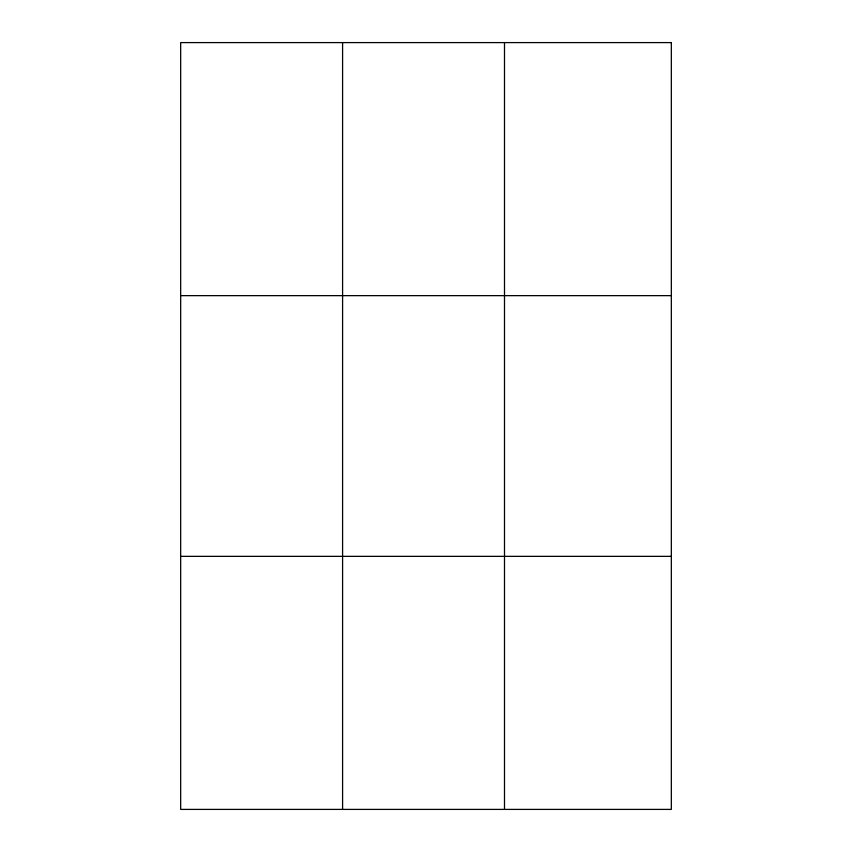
<?xml version="1.0" encoding="UTF-8"?>
<svg xmlns="http://www.w3.org/2000/svg" width="852" height="852" viewBox="0 0 852 852"><rect width="100%" height="100%" fill="white"/><g stroke="black" fill="none" stroke-linecap="round" stroke-linejoin="round"><path stroke-width="1.28" d="M342.589 809.4L342.589 42.6M504.501 809.4L504.501 42.6M180.667 295.644L671.333 295.644M180.667 556.356L671.333 556.356M671.333 42.6L671.333 809.4L180.667 809.4L180.667 42.6L671.333 42.6"/></g></svg>
